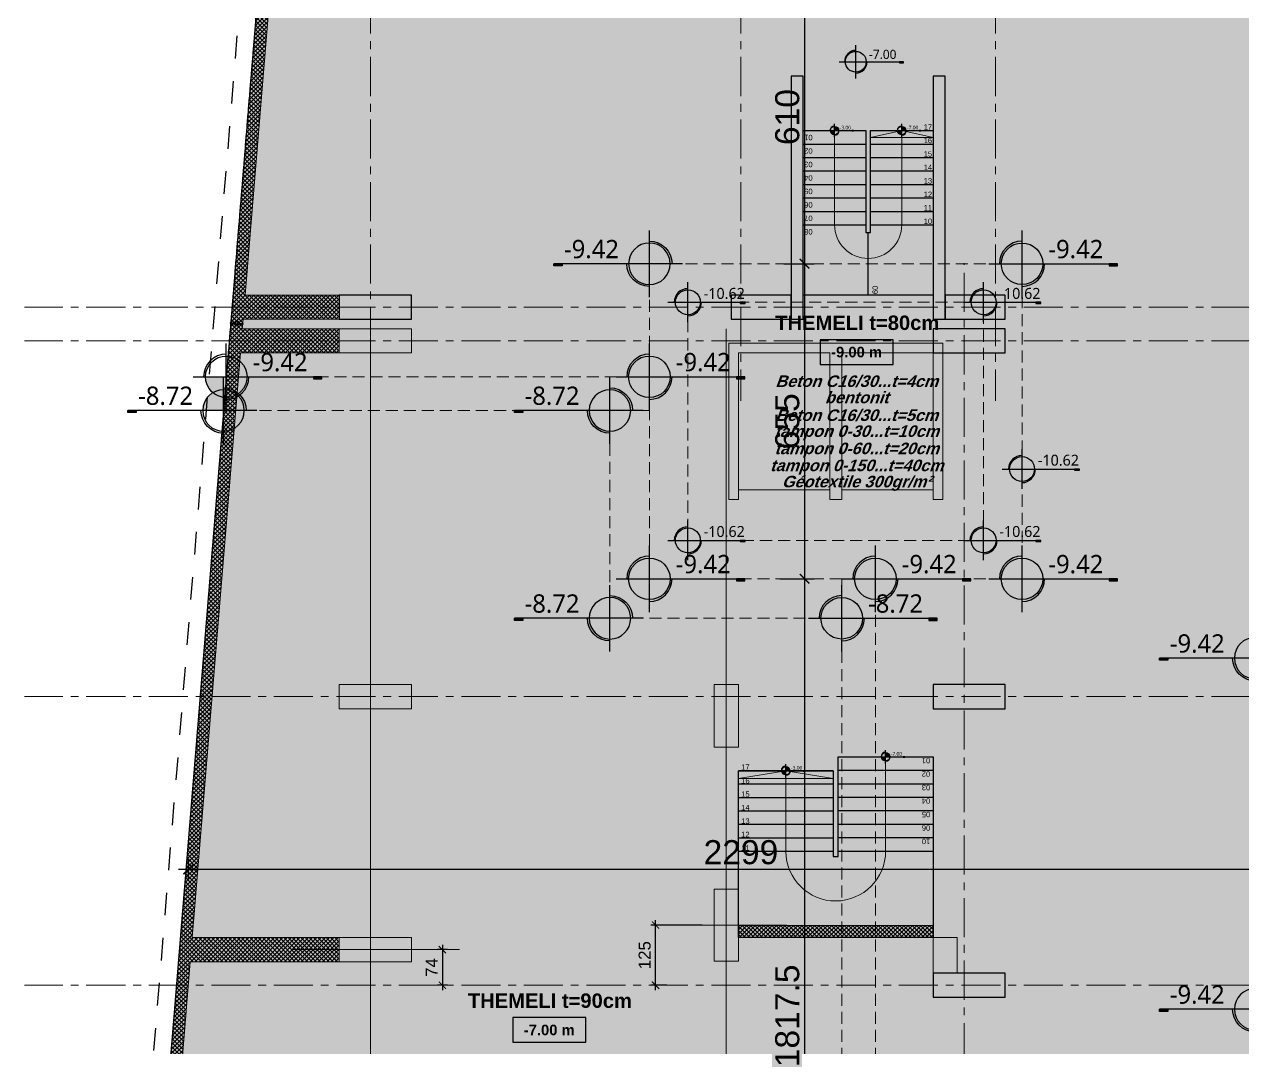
# Model space of a CAD drawing. Header units: centimetres. Extents: x 37128 to 49608, y -46114 to -40136.
# Drawn here: x 44517 to 47051, y -44584 to -42457 of the extents above; entities that cross this region are included whole.
import ezdxf
from ezdxf.enums import TextEntityAlignment as Align

# ---------------------------------------------------------------- set-up
doc = ezdxf.new("R2010")
doc.units = ezdxf.units.CM
doc.header["$LTSCALE"] = 50
doc.header["$MEASUREMENT"] = 0
for name, pattern in [('23486-A01$0${ Chain Double-Dash }', [0]), ('AXES', [2, 1.25, -0.25, 0.25, -0.25]), ('CACHE', [0.375, 0.25, -0.125]), ('CONTINU', [0]), ('DXK_LINE_DOT1', [1.8814, 0.9407, -0.9407])]:
    doc.linetypes.add(name, pattern=pattern)
doc.layers.get('0').update_dxf_attribs({"color": 8})
for name, color, linetype, lineweight in [('ARCHITECTE', 252, 'Continuous', 13), ('BETON HACHURE', 252, 'Continuous', 13), ('JOINT JEKTO', 150, 'AXES', 35)]:
    doc.layers.add(name, color=color, linetype=linetype, lineweight=lineweight)
for name, color, linetype in [('AXES', 10, 'AXES'), ('BETON CACHE', 4, 'CACHE'), ('BETON COUPE', 3, 'CONTINU'), ('BETON TRAME', 254, 'Continuous'), ('BETON VU', 2, 'Continuous'), ('BORD', 5, 'Continuous'), ('COTE 50ème @ 1', 1, 'Continuous'), ('NIVEAU', 170, 'Continuous'), ('OMBRE', 253, 'Continuous'), ('TALUS', 2, 'Continuous'), ('TEXTE', 7, 'Continuous')]:
    doc.layers.add(name, color=color, linetype=linetype)
for name, color, linetype, true_color in [('FOND DE FOUILLE', 7, 'Continuous', 0xfff3e5), ('PREFA MUR SUP TRAME', 7, 'Continuous', 0xd7c7ff), ('TALUS TRAME 2', 7, 'Continuous', 0xecd8c6)]:
    doc.layers.add(name, color=color, linetype=linetype, true_color=true_color)
doc.layers.add('HORS GEL', color=7, linetype='CACHE', lineweight=5, true_color=0x00661a)
doc.styles.add('Arial', font='arialbd.ttf', dxfattribs={"height": 12.5})
doc.styles.add('FA_Trebuchet 2.2 mm (cursiva-b.a)', font='trebucit.ttf', dxfattribs={"height": 2.2})
doc.styles.add('RS_TEXT_1.50', font='arial.ttf', dxfattribs={"height": 12.5})
doc.styles.add('RS_TXT_100', font='arial.ttf', dxfattribs={"height": 25})
doc.styles.add('SMA_TEXT_1.200', font='arial.ttf', dxfattribs={"height": 50})
doc.styles.add('style2', font='arialbd.ttf', dxfattribs={"height": 20})
doc.dimstyles.new('RS_100CM_LINEAIRE', dxfattribs={"dimscale": 10, "dimtxt": 25, "dimasz": 1.5, "dimexe": 1, "dimexo": 2.5, "dimgap": 1, "dimtad": 1, "dimdec": 1, "dimrnd": 0.5, "dimdsep": 46, "dimtxsty": 'RS_TXT_100', "dimblk1": 'ARCHTICK', "dimblk2": 'ARCHTICK', "dimsah": 1, "dimcen": 2.5, "dimdle": 1, "dimclrt": 4, "dimadec": 0, "dimazin": 2, "dimtfac": 1, "dimtdec": 1, "dimtix": 1, "dimtmove": 2, "dimatfit": 3, "dimfxl": 1, "dimtolj": 1, "dimtzin": 0, "dimarcsym": 0})
doc.dimstyles.new('SMA_1.200', dxfattribs={"dimscale": 20, "dimtxt": 50, "dimasz": 1, "dimexe": 1, "dimexo": 2, "dimgap": 0.5, "dimtad": 1, "dimdec": 1, "dimrnd": 0.5, "dimdsep": 46, "dimtxsty": 'SMA_TEXT_1.200', "dimblk": 'ARCHTICK', "dimcen": 10, "dimdle": 1, "dimadec": 0, "dimazin": 2, "dimtfac": 1, "dimtdec": 1, "dimtix": 1, "dimtmove": 2, "dimatfit": 3, "dimfxl": 1, "dimtolj": 1, "dimtzin": 0, "dimarcsym": 0})

# ---------------------------------------------------------------- blocks, each defined once
blk = doc.blocks.new('Cota de Nivel (planta)')
h = blk.add_hatch(color=256)
h.dxf.hatch_style = 1
h.paths.add_polyline_path([(2.5, 0, 0.4142136), (0, 2.5), (0, 0)])
h.paths.add_polyline_path([(-2.5, 0, 0.4142136), (0, -2.5), (0, 0)])
h = blk.add_hatch(color=256)
h.dxf.hatch_style = 1
h.paths.add_polyline_path([(10.5, 0), (10.5, -0.25), (11.5, -0.25), (11.5, 0)])
for p, q in [((0, -4), (0, 4)), ((-4, 0), (11.5, 0))]:
    blk.add_line(p, q)
blk.add_lwpolyline([(11.5, 0), (10.5, 0), (10.5, -0.25), (11.5, -0.25)], close=True)
blk.add_circle((0, 0), 2.5)
for start, end in [(90, 180), (270, 0)]:
    blk.add_arc((0, 0), 2.725, start, end)
at = {"style": 'FA_Trebuchet 2.2 mm (cursiva-b.a)', "flags": 8}
blk.add_attdef('NIVEL', text='', height=2.2, dxfattribs=at).set_placement((3.175, 1.775), align=Align.MIDDLE_LEFT)
blk = doc.blocks.new('_ArchTick')
at = {"color": 0, "linetype": 'ByBlock', "const_width": 0.15}
blk.add_lwpolyline([(-0.5, -0.5), (0.5, 0.5)], dxfattribs=at)
blk = doc.blocks.new('*D62')
at = {"layer": 'Defpoints', "color": 0, "linetype": 'ByBlock', "transparency": 16777216}
for p in [(45422.3, -44380.7), (45386.7, -44454.7), (45422.3, -44454.7)]:
    blk.add_point(p, dxfattribs=at)
at = {"layer": 'HORS GEL', "color": 0, "linetype": 'ByBlock', "lineweight": -2, "transparency": 16777216}
for p, q in [((45397.3, -44380.7), (45376.7, -44380.7)), ((45386.7, -44370.7), (45386.7, -44464.7)), ((45397.3, -44454.7), (45376.7, -44454.7))]:
    blk.add_line(p, q, dxfattribs=at)
at = {"layer": 'HORS GEL', "color": 0, "linetype": 'ByBlock', "lineweight": -2, "transparency": 16777216, "xscale": 15, "yscale": 15, "zscale": 15}
for p, rotation in [((45386.7, -44380.7), 90), ((45386.7, -44454.7), 270)]:
    blk.add_blockref('_ArchTick', p, dxfattribs=dict(at, rotation=rotation))
at = {"layer": 'HORS GEL', "color": 4, "linetype": 'ByBlock', "transparency": 16777216, "insert": (45364.2, -44417.7), "char_height": 25, "attachment_point": 5, "rotation": 90, "style": 'RS_TXT_100'}
blk.add_mtext('\\A1;74', dxfattribs=at)
blk = doc.blocks.new('*D69')
at = {"layer": 'Defpoints', "color": 0, "linetype": 'ByBlock', "transparency": 16777216}
for p in [(45830.2, -44329.7), (45952.3, -44329.7), (45878.5, -44454.7)]:
    blk.add_point(p, dxfattribs=at)
at = {"layer": 'HORS GEL', "color": 0, "linetype": 'ByBlock', "lineweight": -2, "transparency": 16777216}
for p, q in [((45927.3, -44329.7), (45820.2, -44329.7)), ((45830.2, -44464.7), (45830.2, -44319.7)), ((45853.5, -44454.7), (45820.2, -44454.7))]:
    blk.add_line(p, q, dxfattribs=at)
at = {"layer": 'HORS GEL', "color": 0, "linetype": 'ByBlock', "lineweight": -2, "transparency": 16777216, "xscale": 15, "yscale": 15, "zscale": 15}
for p, rotation in [((45830.2, -44329.7), 90), ((45830.2, -44454.7), 270)]:
    blk.add_blockref('_ArchTick', p, dxfattribs=dict(at, rotation=rotation))
at = {"layer": 'HORS GEL', "color": 4, "linetype": 'ByBlock', "transparency": 16777216, "insert": (45807.5, -44392.2), "char_height": 25, "attachment_point": 5, "rotation": 90, "style": 'RS_TXT_100'}
blk.add_mtext('\\A1;125', dxfattribs=at)
blk = doc.blocks.new('*D87')
at = {"layer": 'Defpoints', "color": 0, "transparency": 16777216}
for p in [(47157.3, -44109), (44858.2, -44152.6), (44858.2, -44213.9)]:
    blk.add_point(p, dxfattribs=at)
at = {"layer": 'TALUS', "color": 0, "lineweight": -2, "transparency": 16777216}
for p, q in [((47157.3, -44149), (47157.3, -44233.9)), ((47177.3, -44213.9), (44838.2, -44213.9)), ((44858.2, -44192.6), (44858.2, -44233.9))]:
    blk.add_line(p, q, dxfattribs=at)
at = {"layer": 'TALUS', "color": 0, "lineweight": -2, "transparency": 16777216, "xscale": 20, "yscale": 20, "zscale": 20, "rotation": 180}
blk.add_blockref('_ArchTick', (44858.2, -44213.9), dxfattribs=at)
at = {"layer": 'TALUS', "color": 0, "lineweight": -2, "transparency": 16777216, "xscale": 20, "yscale": 20, "zscale": 20}
blk.add_blockref('_ArchTick', (47157.3, -44213.9), dxfattribs=at)
at = {"layer": 'TALUS', "color": 0, "transparency": 16777216, "insert": (46007.7, -44178.4), "char_height": 50, "attachment_point": 5, "style": 'SMA_TEXT_1.200'}
blk.add_mtext('\\A1;2299', dxfattribs=at)
blk = doc.blocks.new('*D101')
at = {"layer": 'Defpoints', "color": 0, "transparency": 16777216}
for p in [(46096.4, -42344.7), (46057.2, -42954.7), (46139.9, -42954.7)]:
    blk.add_point(p, dxfattribs=at)
at = {"layer": 'TALUS', "color": 0, "lineweight": -2, "transparency": 16777216}
for p, q in [((46139.9, -42324.7), (46139.9, -42974.7)), ((46136.4, -42344.7), (46159.9, -42344.7)), ((46097.2, -42954.7), (46159.9, -42954.7))]:
    blk.add_line(p, q, dxfattribs=at)
at = {"layer": 'TALUS', "color": 0, "lineweight": -2, "transparency": 16777216, "xscale": 20, "yscale": 20, "zscale": 20}
for p, rotation in [((46139.9, -42344.7), 90), ((46139.9, -42954.7), 270)]:
    blk.add_blockref('_ArchTick', p, dxfattribs=dict(at, rotation=rotation))
at = {"layer": 'TALUS', "color": 0, "transparency": 16777216, "insert": (46104.3, -42649.7), "char_height": 50, "attachment_point": 5, "rotation": 90, "style": 'SMA_TEXT_1.200'}
blk.add_mtext('\\A1;610', dxfattribs=at)
blk = doc.blocks.new('*D102')
at = {"layer": 'Defpoints', "color": 0, "transparency": 16777216}
for p in [(46057.2, -42954.7), (46048.3, -43609.7), (46139.9, -43609.7)]:
    blk.add_point(p, dxfattribs=at)
at = {"layer": 'TALUS', "color": 0, "lineweight": -2, "transparency": 16777216}
for p, q in [((46139.9, -42934.7), (46139.9, -43629.7)), ((46097.2, -42954.7), (46159.9, -42954.7)), ((46088.3, -43609.7), (46159.9, -43609.7))]:
    blk.add_line(p, q, dxfattribs=at)
at = {"layer": 'TALUS', "color": 0, "lineweight": -2, "transparency": 16777216, "xscale": 20, "yscale": 20, "zscale": 20}
for p, rotation in [((46139.9, -42954.7), 90), ((46139.9, -43609.7), 270)]:
    blk.add_blockref('_ArchTick', p, dxfattribs=dict(at, rotation=rotation))
at = {"layer": 'TALUS', "color": 0, "transparency": 16777216, "insert": (46104.3, -43282.2), "char_height": 50, "attachment_point": 5, "rotation": 90, "style": 'SMA_TEXT_1.200'}
blk.add_mtext('\\A1;655', dxfattribs=at)
blk = doc.blocks.new('*D103')
at = {"layer": 'Defpoints', "color": 0, "transparency": 16777216}
for p in [(46048.3, -43609.7), (46095.1, -45427), (46139.9, -45427)]:
    blk.add_point(p, dxfattribs=at)
at = {"layer": 'TALUS', "color": 0, "lineweight": -2, "transparency": 16777216}
for p, q in [((46139.9, -43589.7), (46139.9, -45447)), ((46088.3, -43609.7), (46159.9, -43609.7)), ((46135.1, -45427), (46159.9, -45427))]:
    blk.add_line(p, q, dxfattribs=at)
at = {"layer": 'TALUS', "color": 0, "lineweight": -2, "transparency": 16777216, "xscale": 20, "yscale": 20, "zscale": 20}
for p, rotation in [((46139.9, -43609.7), 90), ((46139.9, -45427), 270)]:
    blk.add_blockref('_ArchTick', p, dxfattribs=dict(at, rotation=rotation))
at = {"layer": 'TALUS', "color": 0, "transparency": 16777216, "insert": (46104.3, -44518.4), "char_height": 50, "attachment_point": 5, "rotation": 90, "style": 'SMA_TEXT_1.200'}
blk.add_mtext('\\A1;1817.5', dxfattribs=at)

msp = doc.modelspace()

# ---------------------------------------------------------------- hatches: boundary and pattern name
at = {"layer": 'BETON HACHURE', "true_color": 0x636466, "transparency": 33554585}
h = msp.add_hatch(dxfattribs=at)
h.set_pattern_fill('ANSI37', color=251, scale=50, angle=270, style=0)
h.set_pattern_definition([(315, (-8838.8953, 28623.024), (4.4194174, 4.4194174), []), (45, (-8838.8953, 28623.024), (-4.4194174, 4.4194174), [])])
h.paths.add_polyline_path([(46657.32, -42879.59), (46682.32, -42879.59), (46682.32, -43204.59), (46657.32, -43204.59)], flags=0)
h.paths.add_polyline_path([(46657.32, -42879.59), (46682.32, -42879.59), (46682.32, -43204.59), (46657.32, -43204.59)], flags=0)
h.paths.add_polyline_path([(48837.31, -43019.73), (48837.32, -43069.73), (48917.32, -43069.73), (48917.31, -43019.73)], flags=0)
h.paths.add_polyline_path([(48457.31, -43019.73), (48457.31, -43069.73), (48537.31, -43069.73), (48537.31, -43019.73)], flags=0)
edge = h.paths.add_edge_path(flags=0)
edge.add_arc((48497.31, -41704.73), 40, 0, 360)
edge = h.paths.add_edge_path(flags=0)
edge.add_arc((48497.31, -41029.73), 40, 0, 360)
edge = h.paths.add_edge_path(flags=0)
edge.add_arc((48497.31, -42304.73), 40, 0, 360)
h.paths.add_polyline_path([(49342.32, -40559.59), (45153.47, -40559.59), (44764.18, -45296.29), (49342.32, -45745.88)])
edge = h.paths.add_edge_path(flags=0)
edge.add_arc((48497.31, -42304.73), 40, 0, 360)
h.paths.add_polyline_path([(47282.32, -40584.59), (47282.32, -41004.73), (47307.32, -41004.73), (47307.32, -40584.59), (48877.32, -40584.59), (48877.31, -41054.73), (48917.32, -41054.73), (48917.32, -40584.59), (49317.32, -40584.59), (49317.32, -42314.73), (48917.32, -42314.73), (48917.32, -41679.73), (48877.31, -41679.73), (48877.31, -42344.73), (49317.32, -42344.73), (49317.32, -43089.73), (48877.31, -43089.73), (48877.31, -44479.73), (48917.32, -44479.73), (48917.32, -43119.73), (49317.32, -43119.73), (49317.32, -45718.3), (48544.82, -45642.44), (48544.82, -45154.73), (48519.82, -45154.73), (48519.82, -45639.99), (47214.82, -45511.83), (47214.82, -45154.73), (47189.82, -45154.73), (47189.82, -45509.38), (46002.32, -45392.76), (46002.32, -45154.73), (45952.32, -45154.73), (45952.32, -45387.85), (44791.12, -45273.82), (44862.46, -44405.73), (45172.32, -44405.73), (45172.32, -44355.73), (44866.57, -44355.73), (44966.51, -43139.73), (45172.32, -43139.73), (45172.32, -43089.73), (44970.62, -43089.73), (44972.46, -43069.73), (45172.32, -43069.73), (45172.32, -43019.73), (44976.37, -43019.73), (45033.08, -42329.73), (45172.32, -42329.73), (45172.32, -42279.73), (45037.19, -42279.73), (45082.39, -41729.73), (45172.32, -41729.73), (45172.32, -41679.73), (45086.5, -41679.73), (45176.5, -40584.59), (45954.82, -40584.59), (45954.82, -41004.73), (45979.82, -41004.73), (45979.82, -40584.59)], flags=16)
h.paths.add_polyline_path([(48457.31, -42264.73), (48457.31, -42344.73), (48537.31, -42344.73), (48537.31, -42264.73)], flags=0)
h = msp.add_hatch(dxfattribs=at)
h.set_pattern_fill('ANSI37', color=251, scale=50, angle=270, style=0)
h.paths.add_polyline_path([(46407.32, -44355.73), (46002.32, -44355.73), (46002.32, -44330.73), (46407.32, -44330.73)])
at = {"layer": 'BETON TRAME', "true_color": 0x636466, "transparency": 33554559}
h = msp.add_hatch(color=251, dxfattribs=at)
h.dxf.hatch_style = 1
h.paths.add_polyline_path([(46042.32, -42329.73), (46007.32, -42329.73), (46007.32, -41679.73), (46042.32, -41679.73), (46042.32, -41854.73), (46502.32, -41854.73), (46502.32, -41679.73), (46537.32, -41679.73), (46537.32, -42329.73), (46502.32, -42329.73), (46502.32, -41894.73), (46292.32, -41894.73), (46292.32, -42224.73), (46252.32, -42224.73), (46252.32, -41894.73), (46042.32, -41894.73)])
h.paths.add_polyline_path([(45172.32, -41004.73), (45172.32, -41054.73), (45322.32, -41054.73), (45322.32, -41004.73)])
h.paths.add_polyline_path([(45892.32, -41004.73), (45892.32, -41054.73), (46042.32, -41054.73), (46042.32, -41004.73)])
h.paths.add_polyline_path([(46502.32, -41004.73), (46502.32, -41054.73), (46652.32, -41054.73), (46652.32, -41004.73)])
h.paths.add_polyline_path([(47222.32, -41004.73), (47222.32, -41054.73), (47372.32, -41054.73), (47372.32, -41004.73)])
h.paths.add_polyline_path([(47222.32, -41679.73), (47222.32, -41729.73), (47372.32, -41729.73), (47372.32, -41679.73)])
h.paths.add_polyline_path([(45172.32, -41679.73), (45172.32, -41729.73), (45322.32, -41729.73), (45322.32, -41679.73)])
h.paths.add_polyline_path([(45172.32, -42279.73), (45172.32, -42329.73), (45322.32, -42329.73), (45322.32, -42279.73)])
h.paths.add_polyline_path([(47222.32, -42279.73), (47222.32, -42329.73), (47372.32, -42329.73), (47372.32, -42279.73)])
h.paths.add_polyline_path([(47222.32, -43019.73), (47222.32, -43069.73), (47372.32, -43069.73), (47372.32, -43019.73)])
h.paths.add_polyline_path([(45322.32, -43069.73), (45322.32, -43019.73), (45172.32, -43019.73), (45172.32, -43069.73)])
h.paths.add_polyline_path([(45987.32, -43019.73), (45987.32, -43069.73), (46112.32, -43069.73), (46112.32, -43019.73)])
h.paths.add_polyline_path([(46432.32, -43019.73), (46432.32, -43069.73), (46557.32, -43069.73), (46557.32, -43019.73)])
h.paths.add_polyline_path([(46407.32, -43069.73), (46432.32, -43069.73), (46432.32, -42564.73), (46407.32, -42564.73)])
h.paths.add_polyline_path([(46112.32, -43069.73), (46137.32, -43069.73), (46137.32, -42564.73), (46112.32, -42564.73)])
h = msp.add_hatch(color=251, dxfattribs=at)
h.dxf.hatch_style = 1
h.paths.add_polyline_path([(47737.32, -43829.73), (47772.32, -43829.73), (47772.32, -44479.73), (47737.32, -44479.73), (47737.32, -44304.73), (47277.32, -44304.73), (47277.32, -44479.73), (47242.32, -44479.73), (47242.32, -43829.73), (47277.32, -43829.73), (47277.32, -44264.73), (47487.32, -44264.73), (47487.32, -43934.73), (47527.32, -43934.73), (47527.32, -44264.73), (47737.32, -44264.73)])
h.paths.add_polyline_path([(48607.32, -45154.73), (48607.32, -45104.73), (48457.32, -45104.73), (48457.32, -45154.73)])
h.paths.add_polyline_path([(47887.32, -45154.73), (47887.32, -45104.73), (47737.32, -45104.73), (47737.32, -45154.73)])
h.paths.add_polyline_path([(47277.32, -45154.73), (47277.32, -45104.73), (47127.32, -45104.73), (47127.32, -45154.73)])
h.paths.add_polyline_path([(46557.32, -45154.73), (46557.32, -45104.73), (46407.32, -45104.73), (46407.32, -45154.73)])
h.paths.add_polyline_path([(46557.32, -44479.73), (46557.32, -44429.73), (46407.32, -44429.73), (46407.32, -44479.73)])
h.paths.add_polyline_path([(48607.32, -44479.73), (48607.32, -44429.73), (48457.32, -44429.73), (48457.32, -44479.73)])
h.paths.add_polyline_path([(48607.32, -43879.73), (48607.32, -43829.73), (48457.32, -43829.73), (48457.32, -43879.73)])
h.paths.add_polyline_path([(46557.32, -43879.73), (46557.32, -43829.73), (46407.32, -43829.73), (46407.32, -43879.73)])
h.paths.add_polyline_path([(46557.32, -43139.73), (46557.32, -43089.73), (46407.32, -43089.73), (46407.32, -43139.73)])
h.paths.add_polyline_path([(48457.32, -43089.73), (48457.32, -43139.73), (48607.32, -43139.73), (48607.32, -43089.73)])
h.paths.add_polyline_path([(47792.32, -43139.73), (47792.32, -43089.73), (47667.32, -43089.73), (47667.32, -43139.73)])
h.paths.add_polyline_path([(47347.32, -43139.73), (47347.32, -43089.73), (47222.32, -43089.73), (47222.32, -43139.73)])
h.paths.add_polyline_path([(47372.32, -43089.73), (47347.32, -43089.73), (47347.32, -43594.73), (47372.32, -43594.73)])
h.paths.add_polyline_path([(47667.32, -43089.73), (47642.32, -43089.73), (47642.32, -43594.73), (47667.32, -43594.73)])
at = {"layer": 'FOND DE FOUILLE', "true_color": 0xfff4eb, "transparency": 33554508}
h = msp.add_hatch(color=7, dxfattribs=at)
h.dxf.hatch_style = 1
h.paths.add_polyline_path([(45132.07, -40819.97), (45153.47, -40559.59), (49342.32, -40559.59), (49342.32, -45745.88), (44764.18, -45296.29), (44931.56, -43259.73), (45735.32, -43259.73), (45735.32, -43691.73), (46217.32, -43691.73), (46217.32, -45344.73), (48797.32, -45344.73), (48797.32, -42899.73), (47562.32, -42899.73), (47562.32, -40814.73)])
at = {"layer": 'PREFA MUR SUP TRAME', "true_color": 0x636466}
h = msp.add_hatch(color=251, dxfattribs=at)
h.paths.add_polyline_path([(47712.32, -43019.73), (47712.32, -43069.73), (47792.32, -43069.73), (47792.32, -43019.73)])
h.paths.add_polyline_path([(46002.32, -43444.73), (45982.32, -43444.73), (45982.32, -43119.73), (46427.32, -43119.73), (46427.32, -43444.73), (46407.32, -43444.73), (46407.32, -43139.73), (46217.32, -43139.73), (46217.32, -43444.73), (46192.32, -43444.73), (46192.32, -43139.73), (46002.32, -43139.73)])
h.paths.add_polyline_path([(46002.32, -43829.73), (45952.32, -43829.73), (45952.32, -43959.73), (46002.32, -43959.73)])
h.paths.add_polyline_path([(45322.32, -43879.73), (45322.32, -43829.73), (45172.32, -43829.73), (45172.32, -43879.73)])
h.paths.add_polyline_path([(45322.32, -44405.73), (45322.32, -44355.73), (45172.32, -44355.73), (45172.32, -44405.73)])
h.paths.add_polyline_path([(46002.32, -44254.73), (45952.32, -44254.73), (45952.32, -44404.73), (46002.32, -44404.73)])
h.paths.add_polyline_path([(46002.32, -45004.73), (45952.32, -45004.73), (45952.32, -45154.73), (46002.32, -45154.73)])
h.paths.add_polyline_path([(45322.32, -45099.73), (45322.32, -45049.73), (45172.32, -45049.73), (45172.32, -45099.73)])
h.paths.add_polyline_path([(45322.32, -43139.73), (45322.32, -43089.73), (45172.32, -43089.73), (45172.32, -43139.73)])
edge = h.paths.add_edge_path()
edge.add_arc((47752.32, -42304.73), 40, 0, 360)
edge = h.paths.add_edge_path()
edge.add_arc((47752.32, -41704.73), 40, 0, 360)
edge = h.paths.add_edge_path()
edge.add_arc((47872.32, -41029.73), 40, 0, 360)
h.paths.add_polyline_path([(46407.32, -44355.76), (46457.32, -44355.76), (46457.32, -44429.76), (46407.32, -44429.76)])
at = {"layer": 'TALUS TRAME 2', "transparency": 33554559}
h = msp.add_hatch(color=256, dxfattribs=at)
h.dxf.hatch_style = 1
h.paths.add_polyline_path([(47857.32, -43854.73), (47857.32, -44424.73), (47157.32, -44424.73), (47157.32, -43854.73)])
h.paths.add_polyline_path([(45897.32, -43034.73), (46512.32, -43034.73), (46512.32, -43529.73), (45897.32, -43529.73)])
h.paths.add_polyline_path([(46622.32, -41774.73), (46622.32, -42264.73), (45922.32, -42264.73), (45922.32, -41774.73)])
h.paths.add_polyline_path([(46217.32, -45344.73), (48797.32, -45344.73), (48797.32, -42899.73), (47562.32, -42899.73), (47562.32, -40814.73), (45132.5, -40814.73), (44931.56, -43259.73), (45735.32, -43259.73), (45735.32, -43691.73), (46217.32, -43691.73)])
at = {"layer": 'TALUS TRAME 2', "true_color": 0xc7c8ca, "transparency": 33554585}
h = msp.add_hatch(color=9, dxfattribs=at)
h.dxf.hatch_style = 1
h.paths.add_polyline_path([(45897.32, -43529.73), (46512.32, -43529.73), (46512.32, -43034.73), (45897.32, -43034.73)])

# ---------------------------------------------------------------- linework, layer by layer
at = {"layer": 'ARCHITECTE', "color": 251, "true_color": 0x636466}
for points in [[(46202.32, -42677.73), (46202.32, -42873.73, 1), (46342.32, -42873.73), (46342.32, -42677.73), (46407.32, -42692.52), (46277.32, -42692.52), (46342.32, -42677.73)], [(46308.57, -43979.73), (46308.57, -44175.73, -0.9951923), (46101.07, -44176.73), (46101.07, -44008.73), (46199.82, -44024.93), (46002.32, -44024.93), (46101.07, -44008.73)]]:
    msp.add_lwpolyline(points, format="xyb", dxfattribs=at)
at = {"layer": 'AXES', "lineweight": 5, "ltscale": 1.3}
for p, q in [((45237.32, -40314.73), (45237.32, -43394.73)), ((46007.32, -40314.73), (46007.32, -43239.71)), ((46537.32, -40314.73), (46537.32, -43239.71)), ((46472.32, -46044.73), (46472.32, -42953.14)), ((49537.44, -43044.73), (44517.32, -43044.73)), ((49537.44, -43114.73), (44517.32, -43114.73)), ((49537.44, -43854.73), (44517.32, -43854.73)), ((49537.44, -44454.73), (44517.32, -44454.73))]:
    msp.add_line(p, q, dxfattribs=at)
at = {"layer": 'BETON CACHE', "color": 242, "linetype": 'DXK_LINE_DOT1', "true_color": 0xcd2027}
msp.add_lwpolyline([(49377.94, -45879.83), (48064.71, -45840.08), (44717.45, -45434.29), (45118.55, -40553.63), (48767.83, -40440.1), (49357.23, -40446.68)], close=True, dxfattribs=at)
at = {"layer": 'BETON CACHE', "color": 251, "lineweight": 5, "ltscale": 2, "true_color": 0x636466}
for points in [[(46217.32, -43609.73), (46217.32, -45344.73), (48797.32, -45344.73), (48797.32, -42899.73), (47562.32, -42899.73), (47562.32, -40814.73), (45132.5, -40814.73), (44931.56, -43259.73), (45817.32, -43259.73)], [(46287.32, -43609.73), (46287.32, -45274.73), (48727.32, -45274.73), (48727.32, -42969.73), (47492.32, -42969.73), (47492.32, -40884.73), (45126.75, -40884.73), (44937.31, -43189.73), (45817.32, -43189.73)], [(46217.32, -43691.73), (45735.32, -43691.73), (45735.32, -43259.73)]]:
    msp.add_lwpolyline(points, dxfattribs=at)
for points in [[(45817.32, -43609.73), (46592.32, -43609.73), (46592.32, -42954.73), (45817.32, -42954.73)], [(45897.32, -43529.73), (46512.32, -43529.73), (46512.32, -43034.73), (45897.32, -43034.73)]]:
    msp.add_lwpolyline(points, close=True, dxfattribs=at)
at = {"layer": 'BETON COUPE', "color": 251, "lineweight": 5, "true_color": 0x636466}
for points in [[(49342.32, -40559.59), (45153.47, -40559.59), (44764.18, -45296.29), (49342.32, -45745.88)], [(45322.32, -43139.73), (45322.32, -43089.73), (45172.32, -43089.73), (45172.32, -43139.73)], [(46002.32, -43444.73), (45982.32, -43444.73), (45982.32, -43119.73), (46427.32, -43119.73), (46427.32, -43444.73), (46407.32, -43444.73), (46407.32, -43139.73), (46217.32, -43139.73), (46217.32, -43444.73), (46192.32, -43444.73), (46192.32, -43139.73), (46002.32, -43139.73)], [(45322.32, -43879.73), (45322.32, -43829.73), (45172.32, -43829.73), (45172.32, -43879.73)], [(46002.32, -43829.73), (45952.32, -43829.73), (45952.32, -43959.73), (46002.32, -43959.73)], [(46002.32, -44254.73), (45952.32, -44254.73), (45952.32, -44404.73), (46002.32, -44404.73)], [(46407.32, -44355.73), (46002.32, -44355.73), (46002.32, -44330.73), (46407.32, -44330.73)], [(45322.32, -44405.73), (45322.32, -44355.73), (45172.32, -44355.73), (45172.32, -44405.73)]]:
    msp.add_lwpolyline(points, close=True, dxfattribs=at)
msp.add_lwpolyline([(47189.82, -45509.38), (46002.32, -45392.76), (46002.32, -45154.73), (45952.32, -45154.73), (45952.32, -45387.85), (44791.12, -45273.82), (44862.46, -44405.73), (45172.32, -44405.73), (45172.32, -44355.73), (44866.57, -44355.73), (44966.51, -43139.73), (45172.32, -43139.73), (45172.32, -43089.73), (44970.62, -43089.73), (44972.26, -43069.71), (45172.32, -43069.73), (45172.32, -43019.73), (44976.37, -43019.73), (45033.08, -42329.73)], dxfattribs=at)
at = {"layer": 'BETON COUPE', "color": 251, "true_color": 0x636466}
for points in [[(46112.32, -43069.73), (46137.32, -43069.73), (46137.32, -42564.73), (46112.32, -42564.73)], [(46407.32, -43069.73), (46432.32, -43069.73), (46432.32, -42564.73), (46407.32, -42564.73)], [(45322.32, -43069.73), (45322.32, -43019.73), (45172.32, -43019.73), (45172.32, -43069.73)], [(45987.32, -43019.73), (45987.32, -43069.73), (46112.32, -43069.73), (46112.32, -43019.73)], [(46432.32, -43019.73), (46432.32, -43069.73), (46557.32, -43069.73), (46557.32, -43019.73)], [(46557.32, -43139.73), (46557.32, -43089.73), (46407.32, -43089.73), (46407.32, -43139.73)], [(46557.32, -43879.73), (46557.32, -43829.73), (46407.32, -43829.73), (46407.32, -43879.73)], [(46557.32, -44479.73), (46557.32, -44429.73), (46407.32, -44429.73), (46407.32, -44479.73)]]:
    msp.add_lwpolyline(points, close=True, dxfattribs=at)
at = {"layer": 'BETON COUPE', "color": 251, "lineweight": 5, "ltscale": 0.5, "true_color": 0x636466}
msp.add_lwpolyline([(46407.32, -44355.76), (46457.32, -44355.76), (46457.32, -44429.76), (46407.32, -44429.76)], close=True, dxfattribs=at)
at = {"layer": 'BETON VU', "color": 251, "true_color": 0x636466}
for points in [[(46137.32, -42677.73), (46267.32, -42677.73), (46267.32, -42889.73), (46277.32, -42889.73), (46277.32, -42677.73), (46407.32, -42677.73), (46407.32, -43019.73), (46137.32, -43019.73)], [(46209.82, -43979.73), (46407.32, -43979.73), (46407.32, -44355.73), (46002.32, -44355.73), (46002.32, -44008.73), (46199.82, -44008.73), (46199.82, -44186.73), (46209.82, -44186.73)]]:
    msp.add_lwpolyline(points, close=True, dxfattribs=at)
for points in [[(46137.32, -42705.73), (46267.32, -42705.73)], [(46277.32, -42705.73), (46407.32, -42705.73)], [(46137.32, -42733.73), (46267.32, -42733.73)], [(46277.32, -42733.73), (46407.32, -42733.73)], [(46137.32, -42761.73), (46267.32, -42761.73)], [(46277.32, -42761.73), (46407.32, -42761.73)], [(46137.32, -42789.73), (46267.32, -42789.73)], [(46277.32, -42789.73), (46407.32, -42789.73)], [(46137.32, -42817.73), (46267.32, -42817.73)], [(46277.32, -42817.73), (46407.32, -42817.73)], [(46137.32, -42845.73), (46267.32, -42845.73)], [(46277.32, -42845.73), (46407.32, -42845.73)], [(46137.32, -42873.73), (46267.32, -42873.73)], [(46272.32, -43019.73), (46272.32, -42889.73)], [(46277.32, -42873.73), (46407.32, -42873.73)], [(46199.82, -44008.73), (46002.32, -44008.73)], [(46209.82, -44007.73), (46407.32, -44007.73)], [(46199.82, -44036.73), (46002.32, -44036.73)], [(46209.82, -44035.73), (46407.32, -44035.73)], [(46199.82, -44064.73), (46002.32, -44064.73)], [(46209.82, -44063.73), (46407.32, -44063.73)], [(46199.82, -44092.73), (46002.32, -44092.73)], [(46209.82, -44091.73), (46407.32, -44091.73)], [(46199.82, -44120.73), (46002.32, -44120.73)], [(46209.82, -44119.73), (46407.32, -44119.73)], [(46199.82, -44148.73), (46002.32, -44148.73)], [(46209.82, -44147.73), (46407.32, -44147.73)], [(46199.82, -44176.73), (46002.32, -44176.73)], [(46209.82, -44175.73), (46407.32, -44175.73)]]:
    msp.add_lwpolyline(points, dxfattribs=at)
at = {"layer": 'BORD', "color": 251, "true_color": 0x636466}
msp.add_lwpolyline([(49342.32, -45745.88), (49342.32, -40559.59), (45153.47, -40559.59), (44764.18, -45296.29)], close=True, dxfattribs=at)
at = {"layer": 'BORD', "color": 251, "lineweight": 5, "ltscale": 0.5, "true_color": 0x636466}
for points in [[(46002.32, -43424.73), (46192.32, -43424.73), (46192.32, -43139.73), (46002.32, -43139.73)], [(46217.32, -43139.73), (46407.32, -43139.73), (46407.32, -43424.73), (46217.32, -43424.73)]]:
    msp.add_lwpolyline(points, close=True, dxfattribs=at)
at = {"layer": 'HORS GEL', "linetype": '23486-A01$0${ Chain Double-Dash }', "ltscale": 1.2}
for p, q in [((45237.32, -43089.73), (45237.32, -46044.73)), ((45977.32, -43089.73), (45977.32, -46044.73)), ((46102.32, -44329.73), (45852.32, -44329.73)), ((45072.32, -44380.73), (45422.32, -44380.73))]:
    msp.add_line(p, q, dxfattribs=at)
at = {"layer": 'JOINT JEKTO', "color": 251, "lineweight": 5, "ltscale": 0.5, "true_color": 0x636466}
for p, q in [((44946.77, -43074.69), (44946.32, -43076.14)), ((44946.28, -43080.67), (44946.07, -43079.16)), ((44952.59, -43079.18), (44946.44, -43078.67)), ((44971.44, -43079.72), (44946.52, -43077.68)), ((44952.76, -43077.19), (44946.6, -43076.68)), ((44971.36, -43080.72), (44965.2, -43080.21)), ((44971.52, -43078.73), (44965.37, -43078.22)), ((44971.19, -43082.71), (44971.64, -43081.26)), ((44971.68, -43076.73), (44971.89, -43078.24))]:
    msp.add_line(p, q, dxfattribs=at)
msp.add_circle((44958.98, -43078.7), 3, dxfattribs=at)
for centre, radius, start, end in [((44958.98, -43078.7), 5, 20.67861, 149.92474), ((44946.52, -43077.68), 1, 134.86714, 215.73622), ((44944.09, -43079.43), 2, 7.84421, 35.73622), ((44944.41, -43075.55), 2, 314.86714, 342.75915), ((44952.43, -43081.17), 2, 20.67861, 85.30168), ((44952.92, -43075.19), 2, 265.30168, 329.92474), ((44958.98, -43078.7), 5, 200.67861, 329.92474), ((44965.04, -43082.21), 2, 85.30168, 149.92474), ((44965.53, -43076.23), 2, 200.67861, 265.30168), ((44973.55, -43081.85), 2, 134.86714, 162.75915), ((44973.87, -43077.97), 2, 187.84421, 215.73622), ((44971.44, -43079.72), 1, 314.86714, 35.73622)]:
    msp.add_arc(centre, radius, start, end, dxfattribs=at)
at = {"layer": 'NIVEAU'}
for points in [[(46172.25, -43163.99), (46324.21, -43163.99), (46324.21, -43112.58), (46172.25, -43112.58)], [(45532.97, -44573.38), (45684.93, -44573.38), (45684.93, -44521.97), (45532.97, -44521.97)]]:
    msp.add_lwpolyline(points, close=True, dxfattribs=at)
at = {"layer": 'OMBRE', "color": 251, "true_color": 0x636466}
for points in [[(46009.82, -43424.73), (46009.82, -43147.23), (46046.13, -43183.54)], [(46009.82, -43147.23), (46046.13, -43183.54), (46192.32, -43147.23)], [(46224.82, -43424.73), (46224.82, -43147.23), (46261.13, -43183.54)], [(46224.82, -43147.23), (46261.13, -43183.54), (46407.32, -43147.23)]]:
    msp.add_solid(points, dxfattribs=at)

# ---------------------------------------------------------------- block references
at = {"layer": 'COTE 50ème @ 1'}
ref = msp.add_blockref('Cota de Nivel (planta)', (46246.61, -42534.67), dxfattribs=dict(at, xscale=8.639999999999999, yscale=8.639999999999999, zscale=8.639999999999999))
ref.add_attrib('NIVEL', '-7.00', dxfattribs={"layer": '0', "color": 240, "height": 19.008, "style": 'FA_Trebuchet 2.2 mm (cursiva-b.a)'}).set_placement((46274.04, -42519.34), align=Align.MIDDLE_LEFT)
ref = msp.add_blockref('Cota de Nivel (planta)', (46202.32, -42677.73), dxfattribs=dict(at, xscale=3.456, yscale=3.456, zscale=3.456))
ref.add_attrib('NIVEL', '-3.00', dxfattribs={"layer": '0', "color": 240, "height": 7.603, "style": 'FA_Trebuchet 2.2 mm (cursiva-b.a)'}).set_placement((46213.29, -42671.6), align=Align.MIDDLE_LEFT)
ref = msp.add_blockref('Cota de Nivel (planta)', (46342.32, -42677.73), dxfattribs=dict(at, xscale=3.456, yscale=3.456, zscale=3.456))
ref.add_attrib('NIVEL', '-7.00', dxfattribs={"layer": '0', "color": 240, "height": 7.603, "style": 'FA_Trebuchet 2.2 mm (cursiva-b.a)'}).set_placement((46353.29, -42671.6), align=Align.MIDDLE_LEFT)
ref = msp.add_blockref('Cota de Nivel (planta)', (45817.32, -42954.73), dxfattribs=dict(at, xscale=-17.28, yscale=17.28, zscale=17.28))
ref.add_attrib('NIVEL', '-9.42', dxfattribs={"layer": '0', "color": 240, "height": 38.016, "style": 'FA_Trebuchet 2.2 mm (cursiva-b.a)'}).set_placement((45639.75, -42924.06), align=Align.MIDDLE_LEFT)
ref = msp.add_blockref('Cota de Nivel (planta)', (46592.32, -42954.73), dxfattribs=dict(at, xscale=17.28, yscale=17.28, zscale=17.28))
ref.add_attrib('NIVEL', '-9.42', dxfattribs={"layer": '0', "color": 240, "height": 38.016, "style": 'FA_Trebuchet 2.2 mm (cursiva-b.a)'}).set_placement((46647.18, -42924.06), align=Align.MIDDLE_LEFT)
ref = msp.add_blockref('Cota de Nivel (planta)', (45897.32, -43034.73), dxfattribs=dict(at, xscale=10.368, yscale=10.368, zscale=10.368))
ref.add_attrib('NIVEL', '-10.62', dxfattribs={"layer": '0', "color": 240, "height": 22.81, "style": 'FA_Trebuchet 2.2 mm (cursiva-b.a)'}).set_placement((45930.24, -43016.33), align=Align.MIDDLE_LEFT)
ref = msp.add_blockref('Cota de Nivel (planta)', (46512.32, -43034.73), dxfattribs=dict(at, xscale=10.368, yscale=10.368, zscale=10.368))
ref.add_attrib('NIVEL', '-10.62', dxfattribs={"layer": '0', "color": 240, "height": 22.81, "style": 'FA_Trebuchet 2.2 mm (cursiva-b.a)'}).set_placement((46545.24, -43016.33), align=Align.MIDDLE_LEFT)
ref = msp.add_blockref('Cota de Nivel (planta)', (44937.31, -43189.73), dxfattribs=dict(at, xscale=17.28, yscale=17.28, zscale=17.28))
ref.add_attrib('NIVEL', '-9.42', dxfattribs={"layer": '0', "color": 240, "height": 38.016, "style": 'FA_Trebuchet 2.2 mm (cursiva-b.a)'}).set_placement((44992.18, -43159.06), align=Align.MIDDLE_LEFT)
ref = msp.add_blockref('Cota de Nivel (planta)', (45817.32, -43189.73), dxfattribs=dict(at, xscale=17.28, yscale=17.28, zscale=17.28))
ref.add_attrib('NIVEL', '-9.42', dxfattribs={"layer": '0', "color": 240, "height": 38.016, "style": 'FA_Trebuchet 2.2 mm (cursiva-b.a)'}).set_placement((45872.18, -43159.06), align=Align.MIDDLE_LEFT)
ref = msp.add_blockref('Cota de Nivel (planta)', (44931.56, -43259.73), dxfattribs=dict(at, xscale=-17.28, yscale=17.28, zscale=17.28))
ref.add_attrib('NIVEL', '-8.72', dxfattribs={"layer": '0', "color": 240, "height": 38.016, "style": 'FA_Trebuchet 2.2 mm (cursiva-b.a)'}).set_placement((44753.99, -43229.06), align=Align.MIDDLE_LEFT)
ref = msp.add_blockref('Cota de Nivel (planta)', (45735.32, -43259.73), dxfattribs=dict(at, xscale=-17.28, yscale=17.28, zscale=17.28))
ref.add_attrib('NIVEL', '-8.72', dxfattribs={"layer": '0', "color": 240, "height": 38.016, "style": 'FA_Trebuchet 2.2 mm (cursiva-b.a)'}).set_placement((45557.75, -43229.06), align=Align.MIDDLE_LEFT)
ref = msp.add_blockref('Cota de Nivel (planta)', (46592.32, -43381.5), dxfattribs=dict(at, xscale=10.368, yscale=10.368, zscale=10.368))
ref.add_attrib('NIVEL', '-10.62', dxfattribs={"layer": '0', "color": 240, "height": 22.81, "style": 'FA_Trebuchet 2.2 mm (cursiva-b.a)'}).set_placement((46625.24, -43363.1), align=Align.MIDDLE_LEFT)
ref = msp.add_blockref('Cota de Nivel (planta)', (45897.32, -43529.73), dxfattribs=dict(at, xscale=10.368, yscale=10.368, zscale=10.368))
ref.add_attrib('NIVEL', '-10.62', dxfattribs={"layer": '0', "color": 240, "height": 22.81, "style": 'FA_Trebuchet 2.2 mm (cursiva-b.a)'}).set_placement((45930.24, -43511.33), align=Align.MIDDLE_LEFT)
ref = msp.add_blockref('Cota de Nivel (planta)', (46512.32, -43529.73), dxfattribs=dict(at, xscale=10.368, yscale=10.368, zscale=10.368))
ref.add_attrib('NIVEL', '-10.62', dxfattribs={"layer": '0', "color": 240, "height": 22.81, "style": 'FA_Trebuchet 2.2 mm (cursiva-b.a)'}).set_placement((46545.24, -43511.33), align=Align.MIDDLE_LEFT)
ref = msp.add_blockref('Cota de Nivel (planta)', (45817.32, -43609.73), dxfattribs=dict(at, xscale=17.28, yscale=17.28, zscale=17.28))
ref.add_attrib('NIVEL', '-9.42', dxfattribs={"layer": '0', "color": 240, "height": 38.016, "style": 'FA_Trebuchet 2.2 mm (cursiva-b.a)'}).set_placement((45872.18, -43579.06), align=Align.MIDDLE_LEFT)
ref = msp.add_blockref('Cota de Nivel (planta)', (46287.32, -43609.73), dxfattribs=dict(at, xscale=17.28, yscale=17.28, zscale=17.28))
ref.add_attrib('NIVEL', '-9.42', dxfattribs={"layer": '0', "color": 240, "height": 38.016, "style": 'FA_Trebuchet 2.2 mm (cursiva-b.a)'}).set_placement((46342.18, -43579.06), align=Align.MIDDLE_LEFT)
ref = msp.add_blockref('Cota de Nivel (planta)', (46592.32, -43609.73), dxfattribs=dict(at, xscale=17.28, yscale=17.28, zscale=17.28))
ref.add_attrib('NIVEL', '-9.42', dxfattribs={"layer": '0', "color": 240, "height": 38.016, "style": 'FA_Trebuchet 2.2 mm (cursiva-b.a)'}).set_placement((46647.18, -43579.06), align=Align.MIDDLE_LEFT)
ref = msp.add_blockref('Cota de Nivel (planta)', (45735.32, -43691.73), dxfattribs=dict(at, xscale=-17.28, yscale=17.28, zscale=17.28))
ref.add_attrib('NIVEL', '-8.72', dxfattribs={"layer": '0', "color": 240, "height": 38.016, "style": 'FA_Trebuchet 2.2 mm (cursiva-b.a)'}).set_placement((45557.75, -43661.06), align=Align.MIDDLE_LEFT)
ref = msp.add_blockref('Cota de Nivel (planta)', (46217.32, -43691.73), dxfattribs=dict(at, xscale=17.28, yscale=17.28, zscale=17.28))
ref.add_attrib('NIVEL', '-8.72', dxfattribs={"layer": '0', "color": 240, "height": 38.016, "style": 'FA_Trebuchet 2.2 mm (cursiva-b.a)'}).set_placement((46272.18, -43661.06), align=Align.MIDDLE_LEFT)
ref = msp.add_blockref('Cota de Nivel (planta)', (47077.32, -43774.73), dxfattribs=dict(at, xscale=-17.28, yscale=17.28, zscale=17.28))
ref.add_attrib('NIVEL', '-9.42', dxfattribs={"layer": '0', "color": 240, "height": 38.016, "style": 'FA_Trebuchet 2.2 mm (cursiva-b.a)'}).set_placement((46899.75, -43744.06), align=Align.MIDDLE_LEFT)
ref = msp.add_blockref('Cota de Nivel (planta)', (46308.57, -43979.73), dxfattribs=dict(at, xscale=3.456, yscale=3.456, zscale=3.456))
ref.add_attrib('NIVEL', '-7.00', dxfattribs={"layer": '0', "color": 240, "height": 7.603, "style": 'FA_Trebuchet 2.2 mm (cursiva-b.a)'}).set_placement((46319.54, -43973.6), align=Align.MIDDLE_LEFT)
ref = msp.add_blockref('Cota de Nivel (planta)', (46101.07, -44008.73), dxfattribs=dict(at, xscale=3.456, yscale=3.456, zscale=3.456))
ref.add_attrib('NIVEL', '-3.00', dxfattribs={"layer": '0', "color": 240, "height": 7.603, "style": 'FA_Trebuchet 2.2 mm (cursiva-b.a)'}).set_placement((46112.04, -44002.6), align=Align.MIDDLE_LEFT)
ref = msp.add_blockref('Cota de Nivel (planta)', (47077.32, -44504.73), dxfattribs=dict(at, xscale=-17.28, yscale=17.28, zscale=17.28))
ref.add_attrib('NIVEL', '-9.42', dxfattribs={"layer": '0', "color": 240, "height": 38.016, "style": 'FA_Trebuchet 2.2 mm (cursiva-b.a)'}).set_placement((46899.75, -44474.06), align=Align.MIDDLE_LEFT)

# ---------------------------------------------------------------- texts
at = {"layer": 'NIVEAU', "style": 'style2'}
for s, p in [('THEMELI t=80cm', (46249.66, -43077.37)), ('THEMELI t=90cm', (45610.38, -44486.76))]:
    msp.add_text(s, height=30, dxfattribs=at).set_placement(p, align=Align.MIDDLE)
for s, p in [('-9.00 m', (46248.23, -43138.29)), ('-7.00 m', (45608.95, -44547.68))]:
    msp.add_text(s, height=22, dxfattribs=at).set_placement(p, align=Align.MIDDLE_CENTER)
at = {"layer": 'NIVEAU', "style": 'Arial', "oblique": 20}
for s, p in [('Beton C16/30...t=4cm', (46248.23, -43198.57)), ('bentonit', (46248.23, -43232.2)), ('Beton C16/30...t=5cm', (46248.23, -43269.21)), ('tampon 0-30...t=10cm', (46248.23, -43306.14)), ('tampon 0-60...t=20cm', (46248.23, -43342.04)), ('tampon 0-150...t=40cm', (46248.23, -43377.36)), ('Géotextile 300gr/m²', (46248.23, -43410.45))]:
    msp.add_text(s, height=24, dxfattribs=at).set_placement(p, align=Align.MIDDLE)
at = {"layer": 'TEXTE', "color": 251, "true_color": 0x636466, "char_height": 11.25, "width": 4.092726157978177e-13, "attachment_point": 1, "style": 'RS_TEXT_1.50'}
for s, insert in [('17', (46387.85, -42664.71)), ('16', (46387.85, -42692.71)), ('15', (46387.85, -42720.71)), ('14', (46387.85, -42748.71)), ('13', (46387.85, -42776.71)), ('12', (46387.85, -42804.71)), ('11', (46387.85, -42832.71)), ('10', (46387.85, -42860.71)), ('17', (46008.25, -43995.45)), ('16', (46008.25, -44023.91)), ('15', (46008.25, -44051.63)), ('14', (46008.25, -44079.66)), ('13', (46008.25, -44107.66)), ('12', (46008.25, -44135.66)), ('11', (46008.25, -44163.66))]:
    msp.add_mtext(s, dxfattribs=dict(at, insert=insert))
for s, insert, rotation in [('01', (46156.78, -42697.88), 180), ('02', (46156.78, -42725.88), 180), ('03', (46156.78, -42753.88), 180), ('04', (46156.78, -42781.88), 180), ('05', (46156.78, -42809.88), 180), ('06', (46156.78, -42837.88), 180), ('07', (46156.78, -42865.88), 180), ('08', (46156.78, -42893.88), 180), ('09', (46292.46, -43000.26), 270), ('01', (46401.38, -43993.31), 180), ('02', (46401.38, -44021.31), 180), ('03', (46401.38, -44049.31), 180), ('04', (46401.38, -44077.31), 180), ('05', (46401.38, -44105.31), 180), ('06', (46401.38, -44133.31), 180), ('10', (46401.38, -44161.31), 180)]:
    msp.add_mtext(s, dxfattribs=dict(at, insert=insert, rotation=rotation))

# ---------------------------------------------------------------- dimensions: what is measured, and where the dimension line sits
at = {"layer": 'HORS GEL', "color": 251, "linetype": 'ByBlock', "true_color": 0x636466}
for base, p1, p2, picture, middle in [((45830.24, -44329.73), (45878.48, -44454.73), (45952.32, -44329.73), '*D69', (45807.48, -44392.23)), ((45386.69, -44454.73), (45422.32, -44380.73), (45422.32, -44454.73), '*D62', (45364.19, -44417.73))]:
    dim = msp.add_linear_dim(base=base, p1=p1, p2=p2, angle=90, dimstyle='RS_100CM_LINEAIRE', dxfattribs=at)
    dim.commit()
    dim.dimension.update_dxf_attribs({"geometry": picture, "text_midpoint": middle})
at = {"layer": 'TALUS'}
for base, p1, p2, picture, middle in [((46139.87, -42954.73), (46096.43, -42344.73), (46057.21, -42954.73), '*D101', (46104.34, -42649.73)), ((46139.87, -43609.73), (46057.21, -42954.73), (46048.25, -43609.73), '*D102', (46104.34, -43282.23)), ((46139.87, -45426.99), (46048.25, -43609.73), (46095.1, -45426.99), '*D103', (46104.34, -44518.36))]:
    dim = msp.add_linear_dim(base=base, p1=p1, p2=p2, angle=90, dimstyle='SMA_1.200', dxfattribs=at)
    dim.commit()
    dim.dimension.update_dxf_attribs({"geometry": picture, "text_midpoint": middle})
dim = msp.add_linear_dim(base=(44858.18, -44213.9), p1=(47157.32, -44109.03), p2=(44858.18, -44152.55), dimstyle='SMA_1.200', dxfattribs=at)
dim.commit()
dim.dimension.update_dxf_attribs({"geometry": '*D87', "text_midpoint": (46007.75, -44178.37)})

doc.saveas('drawing.dxf')
